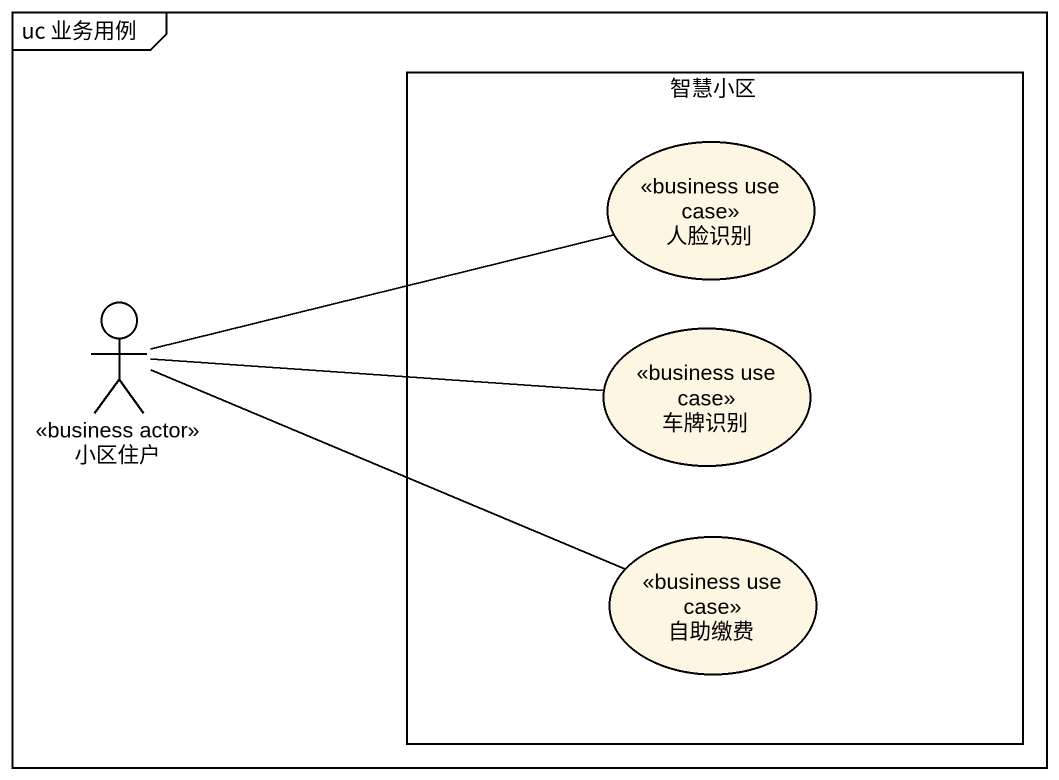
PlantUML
@startuml
mainframe uc 业务用例
rectangle 智慧小区 {
  usecase 人脸识别 <<business use case>>
  usecase 车牌识别 <<business use case>>
  usecase 自助缴费 <<business use case>>
}
actor 小区住户 <<business actor>>
小区住户 -right- 人脸识别
小区住户 -right- 车牌识别
小区住户 -right- 自助缴费
@enduml
